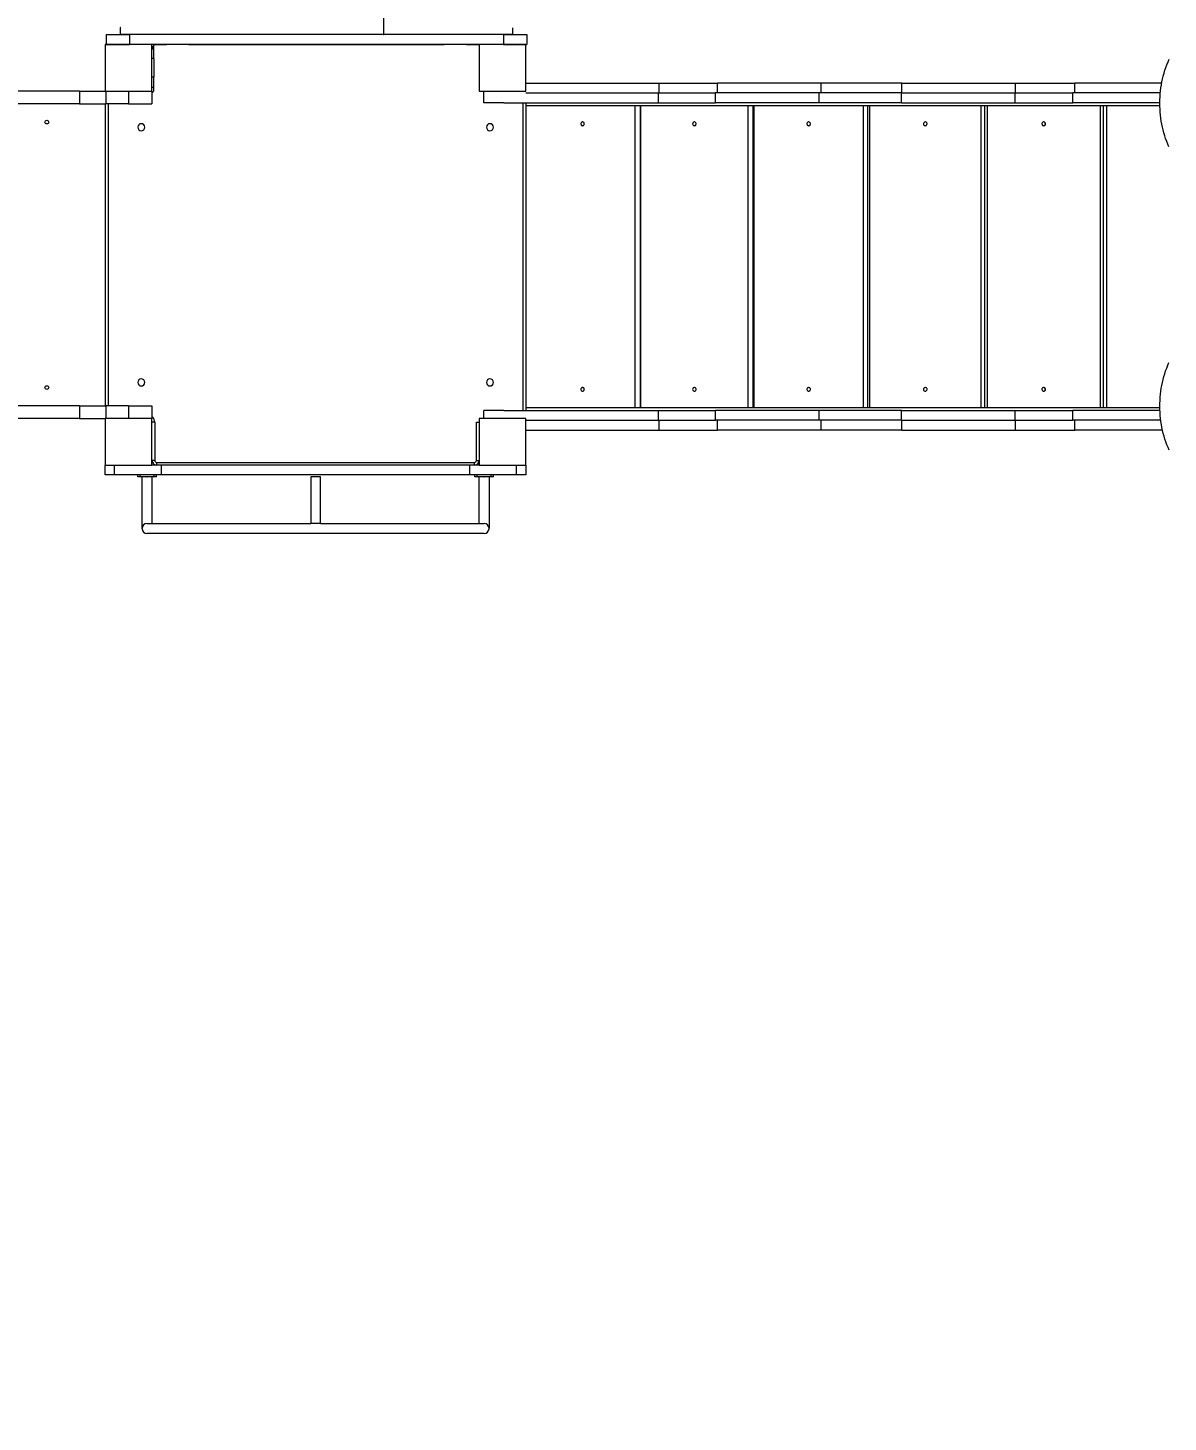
# Model space of a CAD drawing. Header units: millimetres. Extents: x -6901 to 7060, y -7557 to 6158.
# Drawn here: x -1620 to 820, y -2609 to 373 of the extents above; entities that cross this region are included whole.
import ezdxf

# ---------------------------------------------------------------- set-up
doc = ezdxf.new("R2010")
doc.units = ezdxf.units.MM
for name, color, linetype in [('DIKOM_ОБЪЕКТ', 7, 'Continuous'), ('DIKOM_РАЗМЕР_ЗОНА', 7, 'Continuous'), ('DIKOM_РАЗМЕР_ОБЪЕКТА', 7, 'Continuous')]:
    doc.layers.add(name, color=color, linetype=linetype)
doc.styles.add('style1', font='arial.ttf', dxfattribs={"width": 0.8})
doc.dimstyles.new('1-50', dxfattribs={"dimtxt": 300, "dimasz": 200, "dimexe": 100, "dimexo": 0, "dimgap": 100, "dimtad": 1, "dimtxsty": 'style1', "dimcen": 200, "dimclrd": 7, "dimclre": 7, "dimclrt": 7, "dimadec": 1, "dimazin": 2, "dimtfac": 1, "dimtmove": 0, "dimatfit": 2, "dimfxl": 0, "dimlwd": 25, "dimlwe": 18, "dimarcsym": 0})

# ---------------------------------------------------------------- blocks, each defined once
blk = doc.blocks.new('*D1')
at = {"layer": 'Defpoints', "color": 0, "transparency": 16777216}
for p in [(-4076.7, -462.3), (4983.5, -3127.6), (4983.5, -6854.1)]:
    blk.add_point(p, dxfattribs=at)
at = {"layer": 'DIKOM_РАЗМЕР_ОБЪЕКТА', "color": 7, "lineweight": 18, "transparency": 16777216}
for p, q in [((-4076.7, -462.3), (-4076.7, -6954.1)), ((4983.5, -3127.6), (4983.5, -6954.1))]:
    blk.add_line(p, q, dxfattribs=at)
at = {"layer": 'DIKOM_РАЗМЕР_ОБЪЕКТА', "color": 7, "lineweight": 25, "transparency": 16777216}
blk.add_line((-3876.7, -6854.1), (4783.5, -6854.1), dxfattribs=at)
at = {"layer": 'DIKOM_РАЗМЕР_ОБЪЕКТА', "color": 7, "transparency": 16777216}
for points in [[(-3876.7, -6820.7), (-3876.7, -6887.4), (-4076.7, -6854.1)], [(4783.5, -6820.7), (4783.5, -6887.4), (4983.5, -6854.1)]]:
    blk.add_solid(points, dxfattribs=at)
at = {"layer": 'DIKOM_РАЗМЕР_ОБЪЕКТА', "color": 7, "transparency": 16777216, "insert": (453.4, -6600.9), "char_height": 300, "attachment_point": 5, "style": 'style1'}
blk.add_mtext('9050', dxfattribs=at)
blk = doc.blocks.new('*D2')
at = {"layer": 'Defpoints', "color": 0, "transparency": 16777216}
for p in [(-1102.7, 4151.2), (-5819.2, -4492.4), (4721.2, -4492.4)]:
    blk.add_point(p, dxfattribs=at)
at = {"layer": 'DIKOM_РАЗМЕР_ОБЪЕКТА', "color": 7, "lineweight": 18, "transparency": 16777216}
for p, q in [((-1102.7, 4151.2), (-5919.2, 4151.2)), ((4721.2, -4492.4), (-5919.2, -4492.4))]:
    blk.add_line(p, q, dxfattribs=at)
at = {"layer": 'DIKOM_РАЗМЕР_ОБЪЕКТА', "color": 7, "lineweight": 25, "transparency": 16777216}
blk.add_line((-5819.2, 3951.2), (-5819.2, -4292.4), dxfattribs=at)
at = {"layer": 'DIKOM_РАЗМЕР_ОБЪЕКТА', "color": 7, "transparency": 16777216}
for points in [[(-5852.6, 3951.2), (-5785.9, 3951.2), (-5819.2, 4151.2)], [(-5852.6, -4292.4), (-5785.9, -4292.4), (-5819.2, -4492.4)]]:
    blk.add_solid(points, dxfattribs=at)
at = {"layer": 'DIKOM_РАЗМЕР_ОБЪЕКТА', "color": 7, "transparency": 16777216, "insert": (-6072.4, -170.6), "char_height": 300, "attachment_point": 5, "rotation": 90, "style": 'style1'}
blk.add_mtext('8650', dxfattribs=at)
blk = doc.blocks.new('*D3')
at = {"layer": 'Defpoints', "color": 0, "transparency": 16777216}
for p in [(-1553.3, 6158.3), (-6450.9, -6312.9), (5659.9, -6312.9)]:
    blk.add_point(p, dxfattribs=at)
at = {"layer": 'DIKOM_РАЗМЕР_ЗОНА', "color": 7, "lineweight": 18, "transparency": 16777216}
for p, q in [((-1553.3, 6158.3), (-6550.9, 6158.3)), ((5659.9, -6312.9), (-6550.9, -6312.9))]:
    blk.add_line(p, q, dxfattribs=at)
at = {"layer": 'DIKOM_РАЗМЕР_ЗОНА', "color": 7, "lineweight": 25, "transparency": 16777216}
blk.add_line((-6450.9, 5958.3), (-6450.9, -6112.9), dxfattribs=at)
at = {"layer": 'DIKOM_РАЗМЕР_ЗОНА', "color": 7, "transparency": 16777216}
for points in [[(-6484.2, 5958.3), (-6417.5, 5958.3), (-6450.9, 6158.3)], [(-6484.2, -6112.9), (-6417.5, -6112.9), (-6450.9, -6312.9)]]:
    blk.add_solid(points, dxfattribs=at)
at = {"layer": 'DIKOM_РАЗМЕР_ЗОНА', "color": 7, "transparency": 16777216, "insert": (-6704, -77.3), "char_height": 300, "attachment_point": 5, "rotation": 90, "style": 'style1'}
blk.add_mtext('12500', dxfattribs=at)
blk = doc.blocks.new('*D4')
at = {"layer": 'Defpoints', "color": 0, "transparency": 16777216}
for p in [(-5588.2, -1083.3), (7059.5, -2218.9), (7059.5, -7457.1)]:
    blk.add_point(p, dxfattribs=at)
at = {"layer": 'DIKOM_РАЗМЕР_ЗОНА', "color": 7, "lineweight": 18, "transparency": 16777216}
for p, q in [((-5588.2, -1083.3), (-5588.2, -7557.1)), ((7059.5, -2218.9), (7059.5, -7557.1))]:
    blk.add_line(p, q, dxfattribs=at)
at = {"layer": 'DIKOM_РАЗМЕР_ЗОНА', "color": 7, "lineweight": 25, "transparency": 16777216}
blk.add_line((-5388.2, -7457.1), (6859.5, -7457.1), dxfattribs=at)
at = {"layer": 'DIKOM_РАЗМЕР_ЗОНА', "color": 7, "transparency": 16777216}
for points in [[(-5388.2, -7423.7), (-5388.2, -7490.4), (-5588.2, -7457.1)], [(6859.5, -7423.7), (6859.5, -7490.4), (7059.5, -7457.1)]]:
    blk.add_solid(points, dxfattribs=at)
at = {"layer": 'DIKOM_РАЗМЕР_ЗОНА', "color": 7, "transparency": 16777216, "insert": (735.7, -7203.9), "char_height": 300, "attachment_point": 5, "style": 'style1'}
blk.add_mtext('12650', dxfattribs=at)

msp = doc.modelspace()

# ---------------------------------------------------------------- linework, layer by layer
at = {"layer": 'DIKOM_ОБЪЕКТ', "color": 7, "linetype": 'Continuous', "lineweight": 15}
for p, q in [((-1452.318, 358.675), (-1452.318, 337.675)), ((-1452.318, 358.675), (-1402.318, 358.675)), ((-1422.156, 359.675), (-1422.156, 359.675)), ((-1402.318, 358.675), (-1402.318, 337.675)), ((-602.318, 358.675), (-1402.318, 358.675)), ((-602.318, 358.675), (-602.318, 337.675)), ((-602.318, 358.675), (-552.318, 358.675)), ((-552.318, 358.675), (-552.318, 337.675)), ((-1354.318, 337.675), (-1454.318, 337.675)), ((-1454.318, 337.675), (-1454.318, 237.675)), ((-1452.318, 337.675), (-1402.318, 337.675)), ((-602.318, 337.675), (-1402.318, 337.675)), ((-1354.318, 237.675), (-1354.318, 337.675)), ((-1350.318, 337.684), (-1323.318, 337.684)), ((-1350.318, 307.684), (-1350.318, 337.684)), ((-1275.318, 337.675), (-1302.318, 337.675)), ((-1275.318, 337.675), (-729.318, 337.675)), ((-702.318, 337.675), (-729.318, 337.675)), ((-681.318, 337.694), (-654.318, 337.694)), ((-654.318, 337.675), (-654.318, 337.694)), ((-654.318, 337.675), (-654.318, 237.675)), ((-554.318, 337.675), (-654.318, 337.675)), ((-602.318, 337.675), (-552.318, 337.675)), ((-554.318, 237.675), (-554.318, 337.675)), ((-1350.318, 327.675), (-1354.318, 327.675)), ((-1350.318, 307.675), (-1354.318, 307.675)), ((-1350.318, 307.675), (-1350.318, 307.684)), ((-1350.318, 307.675), (-1350.318, 267.675)), ((-1350.318, 267.675), (-1354.318, 267.675)), ((-1350.318, 245.675), (-1354.318, 245.675)), ((-1350.318, 237.687), (-1350.318, 267.687)), ((-554.318, 254.888), (-269.062, 254.888)), ((-269.062, 233.888), (-269.062, 254.888)), ((-269.062, 254.888), (-144.178, 254.888)), ((-144.178, 233.888), (-144.178, 254.888)), ((77.133, 254.888), (-144.178, 254.888)), ((77.133, 233.888), (77.133, 254.888)), ((250.046, 254.888), (77.133, 254.888)), ((250.046, 233.888), (250.046, 254.888)), ((250.046, 254.888), (493.208, 254.888)), ((493.208, 233.888), (493.208, 254.888)), ((493.208, 254.888), (619.659, 254.888)), ((619.659, 233.888), (619.659, 254.888)), ((806.395, 254.888), (619.659, 254.888)), ((-1509.182, 210.675), (-2010.549, 210.675)), ((-1509.182, 237.675), (-1954.318, 237.675)), ((-1509.182, 237.675), (-1509.182, 210.675)), ((-1509.182, 237.675), (-1454.318, 237.675)), ((-1509.182, 210.675), (-1452.951, 210.675)), ((-1454.318, 237.675), (-1354.318, 237.675)), ((-1454.318, 210.675), (-1454.318, -435.325)), ((-1452.951, 237.675), (-1452.951, 210.675)), ((-1404.318, 210.675), (-1452.951, 210.675)), ((-1448.318, 210.675), (-1448.318, -435.325)), ((-1404.318, 237.675), (-1404.318, 210.675)), ((-1404.318, 210.675), (-1354.318, 210.675)), ((-1354.318, 237.675), (-1354.318, 210.675)), ((-1350.318, 237.687), (-1350.318, 237.675)), ((-654.318, 237.675), (-554.318, 237.675)), ((-644.318, 212.888), (-644.318, 237.675)), ((-601.914, 212.888), (-644.318, 212.888)), ((-601.914, 212.888), (-270.582, 212.888)), ((-560.318, -445.112), (-560.318, 212.888)), ((-554.318, 233.888), (-270.582, 233.888)), ((-554.318, 212.888), (-554.318, -445.112)), ((-270.582, 212.888), (-270.582, 233.888)), ((-270.582, 233.888), (-148.436, 233.888)), ((-270.582, 212.888), (-148.436, 212.888)), ((-148.436, 212.888), (-148.436, 233.888)), ((72.875, 233.888), (-148.436, 233.888)), ((72.875, 212.888), (-148.436, 212.888)), ((72.875, 212.888), (72.875, 233.888)), ((248.967, 233.888), (72.875, 233.888)), ((248.967, 212.888), (72.875, 212.888)), ((248.967, 212.888), (248.967, 233.888)), ((248.967, 233.888), (492.129, 233.888)), ((248.967, 212.888), (492.129, 212.888)), ((492.129, 212.888), (492.129, 233.888)), ((492.129, 233.888), (615.807, 233.888)), ((492.129, 212.888), (615.807, 212.888)), ((615.807, 212.888), (615.807, 233.888)), ((802.965, 233.888), (615.807, 233.888)), ((801.466, 212.888), (615.807, 212.888)), ((-554.318, 206.888), (801.382, 206.888)), ((-320.964, -439.112), (-320.964, 206.888)), ((-309.043, -439.112), (-309.043, 206.888)), ((-308.923, 206.888), (-308.923, -439.112)), ((-79.018, -439.112), (-79.018, 206.888)), ((-68.413, -439.112), (-68.413, 206.888)), ((-66.888, 206.888), (-66.888, -439.112)), ((168.042, -439.112), (168.042, 206.888)), ((177.274, -439.112), (177.274, 206.888)), ((180.499, 206.888), (180.499, -439.112)), ((419.515, -439.112), (419.515, 206.888)), ((427.43, -439.112), (427.43, 206.888)), ((432.182, 206.888), (432.182, -439.112)), ((674.731, -439.112), (674.731, 206.888)), ((681.274, -439.112), (681.274, 206.888)), ((687.458, 206.888), (687.458, -439.112)), ((-1509.182, -435.325), (-2010.549, -435.325)), ((-1509.182, -435.325), (-1509.182, -462.325)), ((-1509.182, -435.325), (-1452.951, -435.325)), ((-1452.951, -435.325), (-1452.951, -462.325)), ((-1404.318, -435.325), (-1452.951, -435.325)), ((-1404.318, -435.325), (-1404.318, -462.325)), ((-1404.318, -435.325), (-1354.318, -435.325)), ((-1354.318, -435.325), (-1354.318, -462.325)), ((-644.318, -462.325), (-644.318, -445.112)), ((-601.914, -445.112), (-644.318, -445.112)), ((-601.914, -445.112), (-270.582, -445.112)), ((-554.318, -439.112), (801.387, -439.112)), ((-270.582, -466.112), (-270.582, -445.112)), ((-270.582, -445.112), (-148.436, -445.112)), ((-148.436, -466.112), (-148.436, -445.112)), ((72.875, -445.112), (-148.436, -445.112)), ((72.875, -466.112), (72.875, -445.112)), ((248.967, -445.112), (72.875, -445.112)), ((248.967, -466.112), (248.967, -445.112)), ((248.967, -445.112), (492.129, -445.112)), ((492.129, -466.112), (492.129, -445.112)), ((492.129, -445.112), (615.807, -445.112)), ((615.807, -466.112), (615.807, -445.112)), ((801.423, -445.112), (615.807, -445.112)), ((-1509.182, -462.325), (-1954.318, -462.325)), ((-1509.182, -462.325), (-1454.318, -462.325)), ((-1354.318, -462.325), (-1454.318, -462.325)), ((-1454.318, -462.325), (-1454.318, -562.325)), ((-1354.318, -562.325), (-1354.318, -462.325)), ((-1348.318, -470.325), (-1354.318, -470.325)), ((-1348.318, -470.325), (-1348.318, -552.325)), ((-660.318, -552.325), (-660.318, -470.325)), ((-660.318, -470.325), (-654.318, -470.325)), ((-554.318, -462.325), (-654.318, -462.325)), ((-654.318, -462.325), (-654.318, -562.325)), ((-554.318, -562.325), (-554.318, -462.325)), ((-554.318, -466.112), (-270.582, -466.112)), ((-270.582, -466.112), (-148.436, -466.112)), ((-269.062, -487.112), (-269.062, -466.112)), ((72.875, -466.112), (-148.436, -466.112)), ((-144.178, -487.112), (-144.178, -466.112)), ((248.967, -466.112), (72.875, -466.112)), ((77.133, -487.112), (77.133, -466.112)), ((248.967, -466.112), (492.129, -466.112)), ((250.046, -487.112), (250.046, -466.112)), ((492.129, -466.112), (615.807, -466.112)), ((493.208, -487.112), (493.208, -466.112)), ((802.75, -466.112), (615.807, -466.112)), ((619.659, -487.112), (619.659, -466.112)), ((-554.318, -487.112), (-269.062, -487.112)), ((-269.062, -487.112), (-144.178, -487.112)), ((77.133, -487.112), (-144.178, -487.112)), ((250.046, -487.112), (77.133, -487.112)), ((250.046, -487.112), (493.208, -487.112)), ((493.208, -487.112), (619.659, -487.112)), ((805.982, -487.112), (619.659, -487.112)), ((-1454.318, -583.325), (-1454.318, -562.325)), ((-1454.318, -562.325), (-1354.318, -562.325)), ((-1434.318, -583.325), (-1434.318, -562.325)), ((-1348.318, -552.325), (-1354.318, -552.325)), ((-1334.318, -562.325), (-1354.318, -562.325)), ((-1344.318, -556.325), (-664.318, -556.325)), ((-1344.318, -556.325), (-1344.318, -562.325)), ((-1334.318, -583.325), (-1334.318, -562.325)), ((-674.318, -562.325), (-1334.318, -562.325)), ((-674.318, -583.325), (-674.318, -562.325)), ((-654.318, -562.325), (-674.318, -562.325)), ((-664.318, -562.325), (-664.318, -556.325)), ((-660.318, -552.325), (-654.318, -552.325)), ((-654.318, -562.325), (-554.318, -562.325)), ((-574.318, -583.325), (-574.318, -562.325)), ((-554.318, -562.325), (-554.318, -583.325)), ((-1434.318, -583.325), (-1454.318, -583.325)), ((-1334.318, -583.325), (-1434.318, -583.325)), ((-1384.818, -587.325), (-1384.818, -583.325)), ((-1379.818, -587.325), (-1384.818, -587.325)), ((-1379.818, -587.325), (-1379.818, -583.325)), ((-1349.818, -587.325), (-1379.818, -587.325)), ((-1375.318, -637.325), (-1375.318, -587.325)), ((-1365.318, -587.325), (-1364.318, -587.325)), ((-1354.318, -587.325), (-1354.318, -637.325)), ((-1349.818, -587.325), (-1349.818, -583.325)), ((-1344.818, -587.325), (-1349.818, -587.325)), ((-1344.818, -587.325), (-1344.818, -583.325)), ((-674.318, -583.325), (-1334.318, -583.325)), ((-1014.818, -587.325), (-1014.818, -687.325)), ((-993.818, -587.325), (-1014.818, -587.325)), ((-993.818, -687.325), (-993.818, -587.325)), ((-574.318, -583.325), (-674.318, -583.325)), ((-663.818, -587.325), (-663.818, -583.325)), ((-658.818, -587.325), (-663.818, -587.325)), ((-658.818, -587.325), (-658.818, -583.325)), ((-628.818, -587.325), (-658.818, -587.325)), ((-654.318, -637.325), (-654.318, -587.325)), ((-644.318, -587.325), (-643.318, -587.325)), ((-633.318, -587.325), (-633.318, -637.325)), ((-628.818, -587.325), (-628.818, -583.325)), ((-623.818, -587.325), (-628.818, -587.325)), ((-623.818, -587.325), (-623.818, -583.325)), ((-554.318, -583.325), (-574.318, -583.325)), ((-1375.318, -697.325), (-1375.318, -637.325)), ((-1354.318, -637.325), (-1354.318, -687.325)), ((-654.318, -687.325), (-654.318, -637.325)), ((-633.318, -637.325), (-633.318, -697.325)), ((-1375.318, -698.325), (-1375.318, -697.325)), ((-1365.318, -687.325), (-1014.818, -687.325)), ((-643.318, -708.325), (-1365.318, -708.325)), ((-993.824, -687.325), (-1014.812, -687.325)), ((-993.824, -687.325), (-643.318, -687.325)), ((-633.318, -698.325), (-633.318, -697.325))]:
    msp.add_line(p, q, dxfattribs=at)
at = {"layer": 'DIKOM_ОБЪЕКТ', "color": 7, "linetype": 'Continuous', "lineweight": 15, "flags": 128}
for points in [[(-870.305, 639.302), (-869.622, 630.798), (-868.064, 610.261), (-866.628, 589.648), (-865.315, 568.965), (-864.125, 548.219), (-863.059, 527.415), (-862.117, 506.559), (-861.299, 485.66), (-860.606, 464.721), (-860.037, 443.751), (-859.593, 422.755), (-859.274, 401.739), (-859.08, 380.711), (-859.012, 359.675)], [(-859.952, 358.675), (-859.885, 358.695), (-859.822, 358.751), (-859.763, 358.844), (-859.711, 358.968), (-859.669, 359.12), (-859.638, 359.293), (-859.618, 359.481), (-859.612, 359.676)], [(-857.728, 359.676), (-857.918, 359.676), (-858.114, 359.676), (-858.308, 359.676), (-858.494, 359.676), (-858.663, 359.676), (-858.809, 359.676), (-858.927, 359.675), (-858.952, 359.675)], [(-857.728, 359.676), (-857.735, 359.481), (-857.754, 359.293), (-857.786, 359.12), (-857.829, 358.968), (-857.881, 358.844), (-857.94, 358.751), (-858.005, 358.695), (-858.072, 358.675)], [(821.241, 118.576), (818.766, 124.407), (816.454, 130.327), (814.304, 136.328), (812.32, 142.404), (810.504, 148.55), (808.858, 154.76), (807.383, 161.026), (806.08, 167.344), (804.951, 173.705), (803.997, 180.105), (803.22, 186.537), (802.619, 192.994), (802.195, 199.469), (801.95, 205.957), (801.882, 212.45), (801.993, 218.943), (802.281, 225.428), (802.748, 231.9), (803.391, 238.351), (804.212, 244.776), (805.208, 251.167), (806.379, 257.518), (807.723, 263.824), (809.24, 270.077), (810.928, 276.272), (812.785, 282.402), (814.808, 288.461), (816.998, 294.442), (819.35, 300.341), (821.862, 306.151)], [(-433.121, 163.888), (-432.062, 164.066), (-431.099, 164.583), (-430.314, 165.394), (-429.779, 166.427), (-429.541, 167.589), (-429.622, 168.778), (-430.013, 169.888), (-430.679, 170.82), (-431.563, 171.492), (-432.586, 171.843), (-433.656, 171.843), (-434.678, 171.492), (-435.561, 170.82), (-436.229, 169.888), (-436.62, 168.778), (-436.7, 167.589), (-436.461, 166.427), (-435.926, 165.394), (-435.142, 164.583), (-434.178, 164.066), (-433.121, 163.888)], [(-193.971, 163.888), (-192.887, 164.066), (-191.899, 164.583), (-191.095, 165.394), (-190.546, 166.427), (-190.303, 167.589), (-190.384, 168.778), (-190.785, 169.888), (-191.469, 170.82), (-192.375, 171.492), (-193.423, 171.843), (-194.519, 171.843), (-195.566, 171.492), (-196.472, 170.82), (-197.156, 169.888), (-197.557, 168.778), (-197.639, 167.589), (-197.395, 166.427), (-196.847, 165.394), (-196.043, 164.583), (-195.055, 164.066), (-193.971, 163.888)], [(50.577, 163.888), (51.685, 164.066), (52.694, 164.583), (53.516, 165.394), (54.076, 166.427), (54.325, 167.589), (54.241, 168.778), (53.832, 169.888), (53.134, 170.82), (52.208, 171.492), (51.137, 171.843), (50.017, 171.843), (48.946, 171.492), (48.02, 170.82), (47.321, 169.888), (46.912, 168.778), (46.828, 167.589), (47.078, 166.427), (47.638, 165.394), (48.46, 164.583), (49.469, 164.066), (50.577, 163.888)], [(300.007, 163.888), (301.134, 164.066), (302.161, 164.583), (302.997, 165.394), (303.567, 166.427), (303.821, 167.589), (303.735, 168.778), (303.319, 169.888), (302.608, 170.82), (301.666, 171.492), (300.577, 171.843), (299.437, 171.843), (298.348, 171.492), (297.406, 170.82), (296.695, 169.888), (296.279, 168.778), (296.193, 167.589), (296.447, 166.427), (297.017, 165.394), (297.853, 164.583), (298.88, 164.066), (300.007, 163.888)], [(553.457, 163.888), (554.6, 164.066), (555.643, 164.583), (556.491, 165.394), (557.069, 166.427), (557.326, 167.589), (557.24, 168.778), (556.818, 169.888), (556.096, 170.82), (555.141, 171.492), (554.035, 171.843), (552.879, 171.843), (551.773, 171.492), (550.817, 170.82), (550.096, 169.888), (549.673, 168.778), (549.587, 167.589), (549.844, 166.427), (550.423, 165.394), (551.271, 164.583), (552.313, 164.066), (553.457, 163.888)], [(821.862, -530.33), (819.35, -524.52), (816.998, -518.621), (814.808, -512.639), (812.785, -506.581), (810.928, -500.451), (809.24, -494.256), (807.723, -488.003), (806.379, -481.697), (805.208, -475.346), (804.212, -468.954), (803.391, -462.53), (802.748, -456.079), (802.281, -449.607), (801.993, -443.122), (801.882, -436.629), (801.95, -430.135), (802.195, -423.648), (802.619, -417.172), (803.22, -410.715), (803.997, -404.284), (804.951, -397.884), (806.08, -391.522), (807.383, -385.205), (808.858, -378.939), (810.504, -372.729), (812.32, -366.583), (814.304, -360.507), (816.454, -354.506), (818.766, -348.586), (821.241, -342.754)], [(-433.121, -404.112), (-432.062, -403.934), (-431.099, -403.417), (-430.314, -402.606), (-429.779, -401.573), (-429.541, -400.411), (-429.622, -399.222), (-430.013, -398.112), (-430.679, -397.18), (-431.563, -396.508), (-432.586, -396.157), (-433.656, -396.157), (-434.678, -396.508), (-435.561, -397.18), (-436.229, -398.112), (-436.62, -399.222), (-436.7, -400.411), (-436.461, -401.573), (-435.926, -402.606), (-435.142, -403.417), (-434.178, -403.934), (-433.121, -404.112)], [(-193.971, -404.112), (-192.887, -403.934), (-191.899, -403.417), (-191.095, -402.606), (-190.546, -401.573), (-190.303, -400.411), (-190.384, -399.222), (-190.785, -398.112), (-191.469, -397.18), (-192.375, -396.508), (-193.423, -396.157), (-194.519, -396.157), (-195.566, -396.508), (-196.472, -397.18), (-197.156, -398.112), (-197.557, -399.222), (-197.639, -400.411), (-197.395, -401.573), (-196.847, -402.606), (-196.043, -403.417), (-195.055, -403.934), (-193.971, -404.112)], [(50.577, -404.112), (51.685, -403.934), (52.694, -403.417), (53.516, -402.606), (54.076, -401.573), (54.325, -400.411), (54.241, -399.222), (53.832, -398.112), (53.134, -397.18), (52.208, -396.508), (51.137, -396.157), (50.017, -396.157), (48.946, -396.508), (48.02, -397.18), (47.321, -398.112), (46.912, -399.222), (46.828, -400.411), (47.078, -401.573), (47.638, -402.606), (48.46, -403.417), (49.469, -403.934), (50.577, -404.112)], [(300.007, -404.112), (301.134, -403.934), (302.161, -403.417), (302.997, -402.606), (303.567, -401.573), (303.821, -400.411), (303.735, -399.222), (303.319, -398.112), (302.608, -397.18), (301.666, -396.508), (300.577, -396.157), (299.437, -396.157), (298.348, -396.508), (297.406, -397.18), (296.695, -398.112), (296.279, -399.222), (296.193, -400.411), (296.447, -401.573), (297.017, -402.606), (297.853, -403.417), (298.88, -403.934), (300.007, -404.112)], [(553.457, -404.112), (554.6, -403.934), (555.643, -403.417), (556.491, -402.606), (557.069, -401.573), (557.326, -400.411), (557.24, -399.222), (556.818, -398.112), (556.096, -397.18), (555.141, -396.508), (554.035, -396.157), (552.879, -396.157), (551.773, -396.508), (550.817, -397.18), (550.096, -398.112), (549.673, -399.222), (549.587, -400.411), (549.844, -401.573), (550.423, -402.606), (551.271, -403.417), (552.313, -403.934), (553.457, -404.112)]]:
    msp.add_lwpolyline(points, dxfattribs=at)
at = {"layer": 'DIKOM_ОБЪЕКТ', "color": 7, "linetype": 'Continuous', "lineweight": 15}
for centre in [(-1579.318, 171.675), (-1579.318, -396.325)]:
    msp.add_circle(centre, 4, dxfattribs=at)
at = {"layer": 'DIKOM_ОБЪЕКТ', "color": 7, "linetype": 'Continuous', "lineweight": 15, "extrusion": (2.76751e-16, 3.49148e-15, -1)}
for centre in [(1377.318, 160.675), (631.318, 160.675), (1377.318, -385.325), (631.318, -385.325)]:
    msp.add_circle(centre, 7.5, dxfattribs=at)
at = {"layer": 'DIKOM_ОБЪЕКТ', "color": 7, "linetype": 'Continuous', "lineweight": 15}
for centre, radius, start, end in [((-1421.373, 373.175), 1, 89.999769, 181.281366), ((-1421.318, 359.675), 1, 181.194536, 267.689512), ((-1414.778, 359.675), 1, 245.906662, 270), ((-859.952, 359.675), 1, 270, 0.016209), ((-859.438, 169.612), 190.065, 89.853286, 90.052314), ((-858.047, 359.633), 0.958, 192.381103, 268.465976), ((-583.318, 359.675), 1, 271.748842, 0.958065), ((-1344.318, 327.675), 10, 126.869898, 180), ((-1361.215, 244.665), 12.506, 303.471127, 330.619052), ((560.219, 167.888), 4.101, 148.349753, 211.650247), ((560.99, 167.888), 4.629, 154.375897, 205.624103), ((560.219, -400.112), 4.101, 148.350173, 211.649827), ((560.981, -400.112), 4.618, 154.345126, 205.654874), ((-1362.216, -470.3), 13.898, 359.89789, 55.369492), ((-1344.318, -552.325), 10, 180, 270), ((-1344.318, -552.325), 4, 180, 270.000949), ((-664.318, -552.325), 4, 269.999693, 0), ((-664.318, -552.325), 10, 270, 0), ((-1365.318, -697.325), 10, 90, 180), ((-1365.318, -698.325), 10, 180, 270), ((-643.318, -697.325), 10, 0, 90), ((-643.318, -698.325), 10, 270, 0)]:
    msp.add_arc(centre, radius, start, end, dxfattribs=at)
for points, knots in [([(-1422.381, 373.167), (-1422.371, 372.217), (-1422.325, 367.722), (-1422.325, 363.223), (-1422.325, 359.674)], [0, 0, 0, 0, 0.2112315, 1, 1, 1, 1]), ([(-1422.156, 359.675), (-1422.188, 359.675), (-1422.29, 359.675), (-1421.02, 359.675), (-1418.391, 359.675), (-1414.377, 359.675), (-1409.117, 359.675), (-1402.657, 359.675), (-1394.898, 359.675), (-1385.81, 359.675), (-1375.392, 359.675), (-1363.874, 359.676), (-1351.321, 359.676), (-1337.821, 359.676), (-1323.153, 359.676), (-1307.318, 359.676), (-1290.344, 359.676), (-1272.604, 359.676), (-1254.179, 359.676), (-1235.159, 359.676), (-1215.235, 359.676), (-1194.439, 359.676), (-1172.823, 359.676), (-1150.862, 359.676), (-1128.641, 359.676), (-1106.246, 359.676), (-1083.313, 359.676), (-1059.9, 359.676), (-1036.079, 359.676), (-1013.377, 359.676), (-991.878, 359.676), (-971.627, 359.676), (-951.376, 359.676), (-931.181, 359.676), (-911.26, 359.676), (-891.709, 359.676), (-874.544, 359.676), (-863.933, 359.676), (-859.612, 359.676)], [0, 0, 0, 0, 0.01378182, 0.04352382, 0.07329017, 0.10303219, 0.13193472, 0.16085956, 0.1897622, 0.21950414, 0.24927053, 0.27901252, 0.30791491, 0.33683977, 0.36574236, 0.39548446, 0.42525067, 0.45499277, 0.48389523, 0.51282012, 0.54172259, 0.57146466, 0.60123093, 0.63097297, 0.65987555, 0.68880022, 0.71770276, 0.74744476, 0.77721104, 0.80695305, 0.83210844, 0.85729319, 0.88247793, 0.90790136, 0.93332481, 0.95810421, 0.98293983, 1, 1, 1, 1]), ([(-857.728, 359.676), (-853.445, 359.676), (-841.906, 359.676), (-823.497, 359.676), (-802.703, 359.676), (-782.33, 359.676), (-762.461, 359.676), (-743.183, 359.676), (-724.917, 359.676), (-707.705, 359.676), (-691.559, 359.676), (-676.217, 359.676), (-661.77, 359.676), (-648.289, 359.676), (-636.072, 359.676), (-625.131, 359.676), (-615.45, 359.676), (-606.871, 359.676), (-599.473, 359.676), (-593.309, 359.676), (-588.58, 359.676), (-585.182, 359.676), (-583.143, 359.676), (-582.23, 359.676), (-582.403, 359.676), (-582.44, 359.676)], [0, 0, 0, 0, 0.02682182, 0.07226214, 0.11773763, 0.16317801, 0.20993824, 0.25673659, 0.30349674, 0.34893723, 0.39441242, 0.43985285, 0.48661302, 0.53341134, 0.5801718, 0.6256121, 0.6710875, 0.71652781, 0.76328812, 0.81008657, 0.85684665, 0.90065114, 0.94448663, 0.98829096, 1, 1, 1, 1]), ([(-582.322, 359.676), (-582.321, 361.868), (-582.32, 366.37), (-582.354, 370.871), (-582.371, 373.181)], [0, 0, 0, 0, 0.48685722, 1, 1, 1, 1])]:
    msp.add_open_spline(points, degree=3, knots=knots, dxfattribs=at)

# ---------------------------------------------------------------- dimensions: what is measured, and where the dimension line sits
at = {"layer": 'DIKOM_РАЗМЕР_ЗОНА'}
dim = msp.add_linear_dim(base=(-6450.85, -6312.937), p1=(-1553.272, 6158.285), p2=(5659.925, -6312.937), angle=90, text='12500', dimstyle='1-50', dxfattribs=at)
dim.commit()
dim.dimension.update_dxf_attribs({"geometry": '*D3', "text_midpoint": (-6450.85, -77.326), "dimtype": 160})
dim = msp.add_linear_dim(base=(7059.538, -7457.077), p1=(-5588.199, -1083.325), p2=(7059.538, -2218.883), text='12650', dimstyle='1-50', dxfattribs=at)
dim.commit()
dim.dimension.update_dxf_attribs({"geometry": '*D4', "text_midpoint": (735.669, -7457.077), "dimtype": 160})
at = {"layer": 'DIKOM_РАЗМЕР_ОБЪЕКТА'}
dim = msp.add_linear_dim(base=(-5819.225, -4492.425), p1=(-1102.732, 4151.169), p2=(4721.24, -4492.425), angle=90, text='8650', dimstyle='1-50', dxfattribs=at)
dim.commit()
dim.dimension.update_dxf_attribs({"geometry": '*D2', "text_midpoint": (-5819.225, -170.628), "dimtype": 160})
dim = msp.add_linear_dim(base=(4983.514, -6854.07), p1=(-4076.663, -462.325), p2=(4983.514, -3127.595), text='9050', dimstyle='1-50', dxfattribs=at)
dim.commit()
dim.dimension.update_dxf_attribs({"geometry": '*D1', "text_midpoint": (453.425, -6854.07), "dimtype": 160})

doc.saveas('drawing.dxf')
